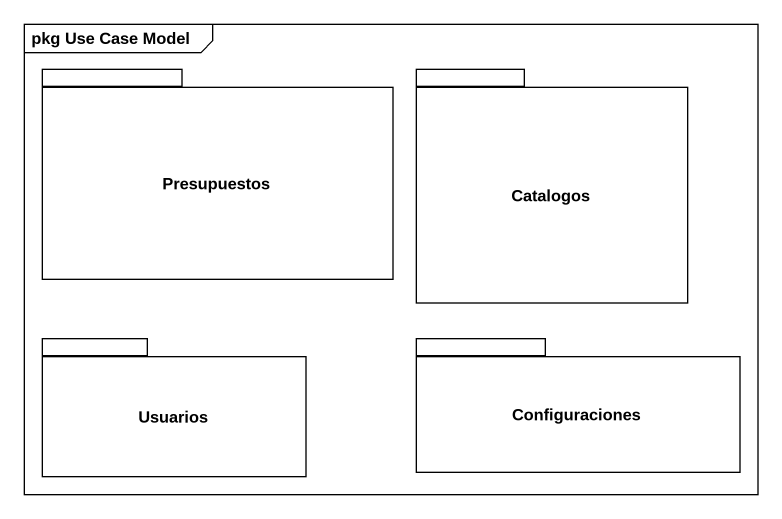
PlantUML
@startuml
mainframe pkg Use Case Model
package Presupuestos {
}
package Catalogos {
}
package Usuarios {
}
package Configuraciones {
}
@enduml
